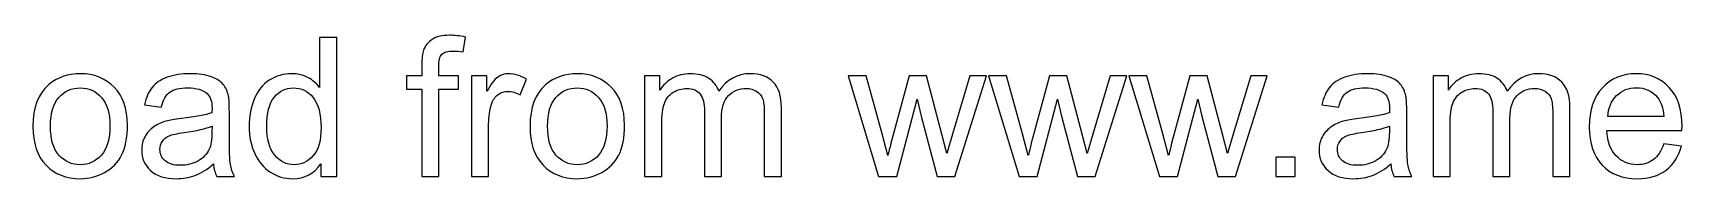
# Model space of a CAD drawing. Header units: millimetres. Extents: x -871 to 786, y -405 to 185.
# Drawn here: x 215.2 to 287, y -404.9 to -398.7 of the extents above; entities that cross this region are included whole.
import ezdxf

# ---------------------------------------------------------------- set-up
doc = ezdxf.new("R2010")
doc.units = ezdxf.units.MM
doc.header["$MEASUREMENT"] = 0
doc.layers.add('Layer 1', color=7, linetype='Continuous')

msp = doc.modelspace()

# ---------------------------------------------------------------- linework, layer by layer
at = {"layer": 'Layer 1', "color": 250}
for points, knots in [([(227.7231, -404.824), (227.7231, -404.824), (227.7231, -404.2666), (227.7231, -404.2666), (227.7231, -404.2666), (227.4452, -404.6998), (227.0359, -404.9171), (226.4955, -404.9171), (226.4955, -404.9171), (226.1455, -404.9171), (225.8238, -404.8212), (225.5317, -404.6279), (225.5317, -404.6279), (225.2382, -404.4359), (225.011, -404.1664), (224.8487, -403.8221), (224.8487, -403.8221), (224.6878, -403.4764), (224.6074, -403.0799), (224.6074, -402.6311), (224.6074, -402.6311), (224.6074, -402.1937), (224.6808, -401.7972), (224.8261, -401.4401), (224.8261, -401.4401), (224.9729, -401.0845), (225.1916, -400.8108), (225.4837, -400.6217), (225.4837, -400.6217), (225.7744, -400.4312), (226.1018, -400.3366), (226.4616, -400.3366), (226.4616, -400.3366), (226.7269, -400.3366), (226.9626, -400.3931), (227.1686, -400.5046), (227.1686, -400.5046), (227.3746, -400.6161), (227.5425, -400.7628), (227.6723, -400.942), (227.6723, -400.942), (227.6723, -400.942), (227.6723, -398.7618), (227.6723, -398.7618), (227.6723, -398.7618), (227.6723, -398.7618), (228.4174, -398.7618), (228.4174, -398.7618), (228.4174, -398.7618), (228.4174, -398.7618), (228.4174, -404.824), (228.4174, -404.824), (228.4174, -404.824), (228.4174, -404.824), (227.7231, -404.824), (227.7231, -404.824)], [0, 0, 0, 0, 0.0666667, 0.0666667, 0.0666667, 0.0666667, 0.1333333, 0.1333333, 0.1333333, 0.1333333, 0.2, 0.2, 0.2, 0.2, 0.2666667, 0.2666667, 0.2666667, 0.2666667, 0.3333333, 0.3333333, 0.3333333, 0.3333333, 0.4, 0.4, 0.4, 0.4, 0.4666667, 0.4666667, 0.4666667, 0.4666667, 0.5333333, 0.5333333, 0.5333333, 0.5333333, 0.6, 0.6, 0.6, 0.6, 0.6666667, 0.6666667, 0.6666667, 0.6666667, 0.7333333, 0.7333333, 0.7333333, 0.7333333, 0.8, 0.8, 0.8, 0.8, 0.8666667, 0.8666667, 0.8666667, 0.8666667, 1, 1, 1, 1]), ([(232.1258, -404.824), (232.1258, -404.824), (232.1258, -401.0055), (232.1258, -401.0055), (232.1258, -401.0055), (232.1258, -401.0055), (231.4654, -401.0055), (231.4654, -401.0055), (231.4654, -401.0055), (231.4654, -401.0055), (231.4654, -400.4298), (231.4654, -400.4298), (231.4654, -400.4298), (231.4654, -400.4298), (232.1258, -400.4298), (232.1258, -400.4298), (232.1258, -400.4298), (232.1258, -400.4298), (232.1258, -399.9641), (232.1258, -399.9641), (232.1258, -399.9641), (232.1258, -399.6692), (232.1512, -399.4505), (232.2034, -399.3079), (232.2034, -399.3079), (232.2754, -399.116), (232.3996, -398.9594), (232.5802, -398.8395), (232.5802, -398.8395), (232.7594, -398.7195), (233.012, -398.6602), (233.3365, -398.6602), (233.3365, -398.6602), (233.5468, -398.6602), (233.7782, -398.6856), (234.0322, -398.735), (234.0322, -398.735), (234.0322, -398.735), (233.9207, -399.387), (233.9207, -399.387), (233.9207, -399.387), (233.7655, -399.3602), (233.6202, -399.346), (233.4819, -399.346), (233.4819, -399.346), (233.2561, -399.346), (233.0967, -399.394), (233.0021, -399.49), (233.0021, -399.49), (232.909, -399.5859), (232.8624, -399.7651), (232.8624, -400.0276), (232.8624, -400.0276), (232.8624, -400.0276), (232.8624, -400.4298), (232.8624, -400.4298), (232.8624, -400.4298), (232.8624, -400.4298), (233.7175, -400.4298), (233.7175, -400.4298), (233.7175, -400.4298), (233.7175, -400.4298), (233.7175, -401.0055), (233.7175, -401.0055), (233.7175, -401.0055), (233.7175, -401.0055), (232.8709, -401.0055), (232.8709, -401.0055), (232.8709, -401.0055), (232.8709, -401.0055), (232.8709, -404.824), (232.8709, -404.824), (232.8709, -404.824), (232.8709, -404.824), (232.1258, -404.824), (232.1258, -404.824)], [0, 0, 0, 0, 0.05, 0.05, 0.05, 0.05, 0.1, 0.1, 0.1, 0.1, 0.15, 0.15, 0.15, 0.15, 0.2, 0.2, 0.2, 0.2, 0.25, 0.25, 0.25, 0.25, 0.3, 0.3, 0.3, 0.3, 0.35, 0.35, 0.35, 0.35, 0.4, 0.4, 0.4, 0.4, 0.45, 0.45, 0.45, 0.45, 0.5, 0.5, 0.5, 0.5, 0.55, 0.55, 0.55, 0.55, 0.6, 0.6, 0.6, 0.6, 0.65, 0.65, 0.65, 0.65, 0.7, 0.7, 0.7, 0.7, 0.75, 0.75, 0.75, 0.75, 0.8, 0.8, 0.8, 0.8, 0.85, 0.85, 0.85, 0.85, 0.9, 0.9, 0.9, 0.9, 1, 1, 1, 1]), ([(215.1896, -402.6269), (215.1896, -401.8155), (215.4154, -401.2144), (215.8683, -400.8235), (215.8683, -400.8235), (216.2451, -400.4989), (216.7066, -400.3366), (217.2498, -400.3366), (217.2498, -400.3366), (217.8524, -400.3366), (218.3463, -400.5342), (218.7301, -400.9293), (218.7301, -400.9293), (219.1125, -401.323), (219.3044, -401.8691), (219.3044, -402.5648), (219.3044, -402.5648), (219.3044, -403.1292), (219.2198, -403.5723), (219.0504, -403.8955), (219.0504, -403.8955), (218.8811, -404.2186), (218.6341, -404.4698), (218.3096, -404.649), (218.3096, -404.649), (217.9864, -404.8282), (217.6322, -404.9171), (217.2498, -404.9171), (217.2498, -404.9171), (216.6346, -404.9171), (216.1379, -404.721), (215.7583, -404.3273), (215.7583, -404.3273), (215.3787, -403.9336), (215.1896, -403.3663), (215.1896, -402.6269)], [0, 0, 0, 0, 0.1, 0.1, 0.1, 0.1, 0.2, 0.2, 0.2, 0.2, 0.3, 0.3, 0.3, 0.3, 0.4, 0.4, 0.4, 0.4, 0.5, 0.5, 0.5, 0.5, 0.6, 0.6, 0.6, 0.6, 0.7, 0.7, 0.7, 0.7, 0.8, 0.8, 0.8, 0.8, 1, 1, 1, 1]), ([(223.0481, -404.2737), (222.7715, -404.5093), (222.5048, -404.6744), (222.2494, -404.7718), (222.2494, -404.7718), (221.994, -404.8692), (221.7203, -404.9171), (221.4267, -404.9171), (221.4267, -404.9171), (220.9441, -404.9171), (220.573, -404.8), (220.3134, -404.5644), (220.3134, -404.5644), (220.0537, -404.3301), (219.9239, -404.0295), (219.9239, -403.6641), (219.9239, -403.6641), (219.9239, -403.4496), (219.9733, -403.2534), (220.0707, -403.0756), (220.0707, -403.0756), (220.1694, -402.8978), (220.2978, -402.7567), (220.4559, -402.6495), (220.4559, -402.6495), (220.6153, -402.5422), (220.7931, -402.4604), (220.9921, -402.4053), (220.9921, -402.4053), (221.1389, -402.3672), (221.3604, -402.3306), (221.6553, -402.2939), (221.6553, -402.2939), (222.2565, -402.2233), (222.701, -402.1372), (222.9846, -402.0385), (222.9846, -402.0385), (222.9874, -401.9369), (222.9888, -401.8719), (222.9888, -401.8451), (222.9888, -401.8451), (222.9888, -401.5432), (222.9183, -401.3301), (222.7772, -401.2059), (222.7772, -401.2059), (222.5867, -401.038), (222.303, -400.9547), (221.9277, -400.9547), (221.9277, -400.9547), (221.5763, -400.9547), (221.3167, -401.0168), (221.1502, -401.1396), (221.1502, -401.1396), (220.9822, -401.2623), (220.8595, -401.4797), (220.779, -401.7929), (220.779, -401.7929), (220.779, -401.7929), (220.0509, -401.6913), (220.0509, -401.6913), (220.0509, -401.6913), (220.1172, -401.3795), (220.2259, -401.1269), (220.3783, -400.935), (220.3783, -400.935), (220.5307, -400.7431), (220.7508, -400.5963), (221.0387, -400.4919), (221.0387, -400.4919), (221.3251, -400.3889), (221.6596, -400.3366), (222.0378, -400.3366), (222.0378, -400.3366), (222.4131, -400.3366), (222.7193, -400.3804), (222.955, -400.4693), (222.955, -400.4693), (223.1892, -400.5582), (223.3628, -400.6683), (223.4729, -400.8023), (223.4729, -400.8023), (223.5829, -400.9364), (223.6605, -401.1057), (223.7057, -401.3103), (223.7057, -401.3103), (223.7297, -401.4373), (223.7424, -401.6659), (223.7424, -401.9947), (223.7424, -401.9947), (223.7424, -401.9947), (223.7424, -402.9825), (223.7424, -402.9825), (223.7424, -402.9825), (223.7424, -403.6725), (223.7579, -404.1086), (223.7889, -404.2934), (223.7889, -404.2934), (223.8186, -404.4783), (223.8807, -404.6547), (223.971, -404.824), (223.971, -404.824), (223.971, -404.824), (223.192, -404.824), (223.192, -404.824), (223.192, -404.824), (223.1173, -404.6674), (223.0693, -404.4839), (223.0481, -404.2737)], [0, 0, 0, 0, 0.0357143, 0.0357143, 0.0357143, 0.0357143, 0.0714286, 0.0714286, 0.0714286, 0.0714286, 0.1071429, 0.1071429, 0.1071429, 0.1071429, 0.1428571, 0.1428571, 0.1428571, 0.1428571, 0.1785714, 0.1785714, 0.1785714, 0.1785714, 0.2142857, 0.2142857, 0.2142857, 0.2142857, 0.25, 0.25, 0.25, 0.25, 0.2857143, 0.2857143, 0.2857143, 0.2857143, 0.3214286, 0.3214286, 0.3214286, 0.3214286, 0.3571429, 0.3571429, 0.3571429, 0.3571429, 0.3928571, 0.3928571, 0.3928571, 0.3928571, 0.4285714, 0.4285714, 0.4285714, 0.4285714, 0.4642857, 0.4642857, 0.4642857, 0.4642857, 0.5, 0.5, 0.5, 0.5, 0.5357143, 0.5357143, 0.5357143, 0.5357143, 0.5714286, 0.5714286, 0.5714286, 0.5714286, 0.6071429, 0.6071429, 0.6071429, 0.6071429, 0.6428571, 0.6428571, 0.6428571, 0.6428571, 0.6785714, 0.6785714, 0.6785714, 0.6785714, 0.7142857, 0.7142857, 0.7142857, 0.7142857, 0.75, 0.75, 0.75, 0.75, 0.7857143, 0.7857143, 0.7857143, 0.7857143, 0.8214286, 0.8214286, 0.8214286, 0.8214286, 0.8571429, 0.8571429, 0.8571429, 0.8571429, 0.8928571, 0.8928571, 0.8928571, 0.8928571, 0.9285714, 0.9285714, 0.9285714, 0.9285714, 1, 1, 1, 1]), ([(234.2918, -404.824), (234.2918, -404.824), (234.2918, -400.4298), (234.2918, -400.4298), (234.2918, -400.4298), (234.2918, -400.4298), (234.9607, -400.4298), (234.9607, -400.4298), (234.9607, -400.4298), (234.9607, -400.4298), (234.9607, -401.1029), (234.9607, -401.1029), (234.9607, -401.1029), (235.1314, -400.791), (235.2895, -400.585), (235.4348, -400.4862), (235.4348, -400.4862), (235.5802, -400.386), (235.7396, -400.3366), (235.9132, -400.3366), (235.9132, -400.3366), (236.1644, -400.3366), (236.4198, -400.4157), (236.6794, -400.5723), (236.6794, -400.5723), (236.6794, -400.5723), (236.4142, -401.2595), (236.4142, -401.2595), (236.4142, -401.2595), (236.2335, -401.1579), (236.0529, -401.1071), (235.8723, -401.1071), (235.8723, -401.1071), (235.71, -401.1071), (235.5647, -401.1565), (235.4363, -401.2539), (235.4363, -401.2539), (235.3078, -401.3512), (235.2161, -401.4867), (235.1611, -401.6603), (235.1611, -401.6603), (235.0778, -401.9242), (235.0369, -402.2134), (235.0369, -402.5281), (235.0369, -402.5281), (235.0369, -402.5281), (235.0369, -404.824), (235.0369, -404.824), (235.0369, -404.824), (235.0369, -404.824), (234.2918, -404.824), (234.2918, -404.824)], [0, 0, 0, 0, 0.0714286, 0.0714286, 0.0714286, 0.0714286, 0.1428571, 0.1428571, 0.1428571, 0.1428571, 0.2142857, 0.2142857, 0.2142857, 0.2142857, 0.2857143, 0.2857143, 0.2857143, 0.2857143, 0.3571429, 0.3571429, 0.3571429, 0.3571429, 0.4285714, 0.4285714, 0.4285714, 0.4285714, 0.5, 0.5, 0.5, 0.5, 0.5714286, 0.5714286, 0.5714286, 0.5714286, 0.6428571, 0.6428571, 0.6428571, 0.6428571, 0.7142857, 0.7142857, 0.7142857, 0.7142857, 0.7857143, 0.7857143, 0.7857143, 0.7857143, 0.8571429, 0.8571429, 0.8571429, 0.8571429, 1, 1, 1, 1]), ([(236.8403, -402.6269), (236.8403, -401.8155), (237.0661, -401.2144), (237.519, -400.8235), (237.519, -400.8235), (237.8958, -400.4989), (238.3573, -400.3366), (238.9005, -400.3366), (238.9005, -400.3366), (239.5031, -400.3366), (239.997, -400.5342), (240.3808, -400.9293), (240.3808, -400.9293), (240.7632, -401.323), (240.9551, -401.8691), (240.9551, -402.5648), (240.9551, -402.5648), (240.9551, -403.1292), (240.8705, -403.5723), (240.7011, -403.8955), (240.7011, -403.8955), (240.5318, -404.2186), (240.2848, -404.4698), (239.9603, -404.649), (239.9603, -404.649), (239.6371, -404.8282), (239.2829, -404.9171), (238.9005, -404.9171), (238.9005, -404.9171), (238.2853, -404.9171), (237.7886, -404.721), (237.409, -404.3273), (237.409, -404.3273), (237.0294, -403.9336), (236.8403, -403.3663), (236.8403, -402.6269)], [0, 0, 0, 0, 0.1, 0.1, 0.1, 0.1, 0.2, 0.2, 0.2, 0.2, 0.3, 0.3, 0.3, 0.3, 0.4, 0.4, 0.4, 0.4, 0.5, 0.5, 0.5, 0.5, 0.6, 0.6, 0.6, 0.6, 0.7, 0.7, 0.7, 0.7, 0.8, 0.8, 0.8, 0.8, 1, 1, 1, 1]), ([(241.8286, -404.824), (241.8286, -404.824), (241.8286, -400.4298), (241.8286, -400.4298), (241.8286, -400.4298), (241.8286, -400.4298), (242.4975, -400.4298), (242.4975, -400.4298), (242.4975, -400.4298), (242.4975, -400.4298), (242.4975, -401.0507), (242.4975, -401.0507), (242.4975, -401.0507), (242.6343, -400.8362), (242.8178, -400.6626), (243.0464, -400.5328), (243.0464, -400.5328), (243.275, -400.4016), (243.5346, -400.3366), (243.8267, -400.3366), (243.8267, -400.3366), (244.1513, -400.3366), (244.418, -400.4044), (244.6254, -400.5384), (244.6254, -400.5384), (244.8329, -400.6739), (244.9796, -400.8616), (245.0643, -401.1043), (245.0643, -401.1043), (245.4142, -400.5921), (245.8672, -400.3366), (246.426, -400.3366), (246.426, -400.3366), (246.8635, -400.3366), (247.2007, -400.4566), (247.435, -400.6979), (247.435, -400.6979), (247.6706, -400.9392), (247.7892, -401.3103), (247.7892, -401.8113), (247.7892, -401.8113), (247.7892, -401.8113), (247.7892, -404.824), (247.7892, -404.824), (247.7892, -404.824), (247.7892, -404.824), (247.0441, -404.824), (247.0441, -404.824), (247.0441, -404.824), (247.0441, -404.824), (247.0441, -402.0582), (247.0441, -402.0582), (247.0441, -402.0582), (247.0441, -401.7619), (247.0187, -401.5474), (246.9707, -401.4162), (246.9707, -401.4162), (246.9227, -401.2849), (246.8352, -401.1805), (246.7068, -401.1001), (246.7068, -401.1001), (246.5798, -401.0196), (246.4303, -400.9801), (246.2595, -400.9801), (246.2595, -400.9801), (245.9491, -400.9801), (245.6922, -401.0831), (245.4876, -401.2877), (245.4876, -401.2877), (245.283, -401.4938), (245.1814, -401.8226), (245.1814, -402.2741), (245.1814, -402.2741), (245.1814, -402.2741), (245.1814, -404.824), (245.1814, -404.824), (245.1814, -404.824), (245.1814, -404.824), (244.4363, -404.824), (244.4363, -404.824), (244.4363, -404.824), (244.4363, -404.824), (244.4363, -401.9721), (244.4363, -401.9721), (244.4363, -401.9721), (244.4363, -401.6419), (244.3757, -401.3936), (244.2543, -401.2285), (244.2543, -401.2285), (244.133, -401.0634), (243.934, -400.9801), (243.6588, -400.9801), (243.6588, -400.9801), (243.45, -400.9801), (243.2567, -401.0352), (243.0789, -401.1452), (243.0789, -401.1452), (242.9011, -401.2553), (242.7726, -401.4162), (242.6922, -401.6292), (242.6922, -401.6292), (242.6132, -401.8409), (242.5737, -402.1471), (242.5737, -402.5465), (242.5737, -402.5465), (242.5737, -402.5465), (242.5737, -404.824), (242.5737, -404.824), (242.5737, -404.824), (242.5737, -404.824), (241.8286, -404.824), (241.8286, -404.824)], [0, 0, 0, 0, 0.0344828, 0.0344828, 0.0344828, 0.0344828, 0.0689655, 0.0689655, 0.0689655, 0.0689655, 0.1034483, 0.1034483, 0.1034483, 0.1034483, 0.137931, 0.137931, 0.137931, 0.137931, 0.1724138, 0.1724138, 0.1724138, 0.1724138, 0.2068966, 0.2068966, 0.2068966, 0.2068966, 0.2413793, 0.2413793, 0.2413793, 0.2413793, 0.2758621, 0.2758621, 0.2758621, 0.2758621, 0.3103448, 0.3103448, 0.3103448, 0.3103448, 0.3448276, 0.3448276, 0.3448276, 0.3448276, 0.3793103, 0.3793103, 0.3793103, 0.3793103, 0.4137931, 0.4137931, 0.4137931, 0.4137931, 0.4482759, 0.4482759, 0.4482759, 0.4482759, 0.4827586, 0.4827586, 0.4827586, 0.4827586, 0.5172414, 0.5172414, 0.5172414, 0.5172414, 0.5517241, 0.5517241, 0.5517241, 0.5517241, 0.5862069, 0.5862069, 0.5862069, 0.5862069, 0.6206897, 0.6206897, 0.6206897, 0.6206897, 0.6551724, 0.6551724, 0.6551724, 0.6551724, 0.6896552, 0.6896552, 0.6896552, 0.6896552, 0.7241379, 0.7241379, 0.7241379, 0.7241379, 0.7586207, 0.7586207, 0.7586207, 0.7586207, 0.7931034, 0.7931034, 0.7931034, 0.7931034, 0.8275862, 0.8275862, 0.8275862, 0.8275862, 0.862069, 0.862069, 0.862069, 0.862069, 0.8965517, 0.8965517, 0.8965517, 0.8965517, 0.9310345, 0.9310345, 0.9310345, 0.9310345, 1, 1, 1, 1]), ([(252.0239, -404.824), (252.0239, -404.824), (250.6961, -400.4298), (250.6961, -400.4298), (250.6961, -400.4298), (250.6961, -400.4298), (251.475, -400.4298), (251.475, -400.4298), (251.475, -400.4298), (251.475, -400.4298), (252.1763, -402.9656), (252.1763, -402.9656), (252.1763, -402.9656), (252.1763, -402.9656), (252.4247, -403.9096), (252.4247, -403.9096), (252.4247, -403.9096), (252.4346, -403.863), (252.5108, -403.5611), (252.6519, -403.0037), (252.6519, -403.0037), (252.6519, -403.0037), (253.3476, -400.4298), (253.3476, -400.4298), (253.3476, -400.4298), (253.3476, -400.4298), (254.111, -400.4298), (254.111, -400.4298), (254.111, -400.4298), (254.111, -400.4298), (254.7728, -402.9811), (254.7728, -402.9811), (254.7728, -402.9811), (254.7728, -402.9811), (254.9887, -403.8179), (254.9887, -403.8179), (254.9887, -403.8179), (254.9887, -403.8179), (255.2413, -402.9698), (255.2413, -402.9698), (255.2413, -402.9698), (255.2413, -402.9698), (256.0005, -400.4298), (256.0005, -400.4298), (256.0005, -400.4298), (256.0005, -400.4298), (256.7244, -400.4298), (256.7244, -400.4298), (256.7244, -400.4298), (256.7244, -400.4298), (255.3457, -404.824), (255.3457, -404.824), (255.3457, -404.824), (255.3457, -404.824), (254.5752, -404.824), (254.5752, -404.824), (254.5752, -404.824), (254.5752, -404.824), (253.8781, -402.1951), (253.8781, -402.1951), (253.8781, -402.1951), (253.8781, -402.1951), (253.7017, -401.443), (253.7017, -401.443), (253.7017, -401.443), (253.7017, -401.443), (252.8127, -404.824), (252.8127, -404.824), (252.8127, -404.824), (252.8127, -404.824), (252.0239, -404.824), (252.0239, -404.824)], [0, 0, 0, 0, 0.0526316, 0.0526316, 0.0526316, 0.0526316, 0.1052632, 0.1052632, 0.1052632, 0.1052632, 0.1578947, 0.1578947, 0.1578947, 0.1578947, 0.2105263, 0.2105263, 0.2105263, 0.2105263, 0.2631579, 0.2631579, 0.2631579, 0.2631579, 0.3157895, 0.3157895, 0.3157895, 0.3157895, 0.3684211, 0.3684211, 0.3684211, 0.3684211, 0.4210526, 0.4210526, 0.4210526, 0.4210526, 0.4736842, 0.4736842, 0.4736842, 0.4736842, 0.5263158, 0.5263158, 0.5263158, 0.5263158, 0.5789474, 0.5789474, 0.5789474, 0.5789474, 0.6315789, 0.6315789, 0.6315789, 0.6315789, 0.6842105, 0.6842105, 0.6842105, 0.6842105, 0.7368421, 0.7368421, 0.7368421, 0.7368421, 0.7894737, 0.7894737, 0.7894737, 0.7894737, 0.8421053, 0.8421053, 0.8421053, 0.8421053, 0.8947368, 0.8947368, 0.8947368, 0.8947368, 1, 1, 1, 1]), ([(258.1383, -404.824), (258.1383, -404.824), (256.8105, -400.4298), (256.8105, -400.4298), (256.8105, -400.4298), (256.8105, -400.4298), (257.5894, -400.4298), (257.5894, -400.4298), (257.5894, -400.4298), (257.5894, -400.4298), (258.2907, -402.9656), (258.2907, -402.9656), (258.2907, -402.9656), (258.2907, -402.9656), (258.5391, -403.9096), (258.5391, -403.9096), (258.5391, -403.9096), (258.549, -403.863), (258.6252, -403.5611), (258.7663, -403.0037), (258.7663, -403.0037), (258.7663, -403.0037), (259.462, -400.4298), (259.462, -400.4298), (259.462, -400.4298), (259.462, -400.4298), (260.2254, -400.4298), (260.2254, -400.4298), (260.2254, -400.4298), (260.2254, -400.4298), (260.8872, -402.9811), (260.8872, -402.9811), (260.8872, -402.9811), (260.8872, -402.9811), (261.1031, -403.8179), (261.1031, -403.8179), (261.1031, -403.8179), (261.1031, -403.8179), (261.3557, -402.9698), (261.3557, -402.9698), (261.3557, -402.9698), (261.3557, -402.9698), (262.1149, -400.4298), (262.1149, -400.4298), (262.1149, -400.4298), (262.1149, -400.4298), (262.8388, -400.4298), (262.8388, -400.4298), (262.8388, -400.4298), (262.8388, -400.4298), (261.4601, -404.824), (261.4601, -404.824), (261.4601, -404.824), (261.4601, -404.824), (260.6896, -404.824), (260.6896, -404.824), (260.6896, -404.824), (260.6896, -404.824), (259.9925, -402.1951), (259.9925, -402.1951), (259.9925, -402.1951), (259.9925, -402.1951), (259.8161, -401.443), (259.8161, -401.443), (259.8161, -401.443), (259.8161, -401.443), (258.9271, -404.824), (258.9271, -404.824), (258.9271, -404.824), (258.9271, -404.824), (258.1383, -404.824), (258.1383, -404.824)], [0, 0, 0, 0, 0.0526316, 0.0526316, 0.0526316, 0.0526316, 0.1052632, 0.1052632, 0.1052632, 0.1052632, 0.1578947, 0.1578947, 0.1578947, 0.1578947, 0.2105263, 0.2105263, 0.2105263, 0.2105263, 0.2631579, 0.2631579, 0.2631579, 0.2631579, 0.3157895, 0.3157895, 0.3157895, 0.3157895, 0.3684211, 0.3684211, 0.3684211, 0.3684211, 0.4210526, 0.4210526, 0.4210526, 0.4210526, 0.4736842, 0.4736842, 0.4736842, 0.4736842, 0.5263158, 0.5263158, 0.5263158, 0.5263158, 0.5789474, 0.5789474, 0.5789474, 0.5789474, 0.6315789, 0.6315789, 0.6315789, 0.6315789, 0.6842105, 0.6842105, 0.6842105, 0.6842105, 0.7368421, 0.7368421, 0.7368421, 0.7368421, 0.7894737, 0.7894737, 0.7894737, 0.7894737, 0.8421053, 0.8421053, 0.8421053, 0.8421053, 0.8947368, 0.8947368, 0.8947368, 0.8947368, 1, 1, 1, 1]), ([(264.2527, -404.824), (264.2527, -404.824), (262.9249, -400.4298), (262.9249, -400.4298), (262.9249, -400.4298), (262.9249, -400.4298), (263.7038, -400.4298), (263.7038, -400.4298), (263.7038, -400.4298), (263.7038, -400.4298), (264.4051, -402.9656), (264.4051, -402.9656), (264.4051, -402.9656), (264.4051, -402.9656), (264.6535, -403.9096), (264.6535, -403.9096), (264.6535, -403.9096), (264.6634, -403.863), (264.7396, -403.5611), (264.8807, -403.0037), (264.8807, -403.0037), (264.8807, -403.0037), (265.5764, -400.4298), (265.5764, -400.4298), (265.5764, -400.4298), (265.5764, -400.4298), (266.3398, -400.4298), (266.3398, -400.4298), (266.3398, -400.4298), (266.3398, -400.4298), (267.0016, -402.9811), (267.0016, -402.9811), (267.0016, -402.9811), (267.0016, -402.9811), (267.2175, -403.8179), (267.2175, -403.8179), (267.2175, -403.8179), (267.2175, -403.8179), (267.4701, -402.9698), (267.4701, -402.9698), (267.4701, -402.9698), (267.4701, -402.9698), (268.2293, -400.4298), (268.2293, -400.4298), (268.2293, -400.4298), (268.2293, -400.4298), (268.9532, -400.4298), (268.9532, -400.4298), (268.9532, -400.4298), (268.9532, -400.4298), (267.5745, -404.824), (267.5745, -404.824), (267.5745, -404.824), (267.5745, -404.824), (266.804, -404.824), (266.804, -404.824), (266.804, -404.824), (266.804, -404.824), (266.1069, -402.1951), (266.1069, -402.1951), (266.1069, -402.1951), (266.1069, -402.1951), (265.9305, -401.443), (265.9305, -401.443), (265.9305, -401.443), (265.9305, -401.443), (265.0415, -404.824), (265.0415, -404.824), (265.0415, -404.824), (265.0415, -404.824), (264.2527, -404.824), (264.2527, -404.824)], [0, 0, 0, 0, 0.0526316, 0.0526316, 0.0526316, 0.0526316, 0.1052632, 0.1052632, 0.1052632, 0.1052632, 0.1578947, 0.1578947, 0.1578947, 0.1578947, 0.2105263, 0.2105263, 0.2105263, 0.2105263, 0.2631579, 0.2631579, 0.2631579, 0.2631579, 0.3157895, 0.3157895, 0.3157895, 0.3157895, 0.3684211, 0.3684211, 0.3684211, 0.3684211, 0.4210526, 0.4210526, 0.4210526, 0.4210526, 0.4736842, 0.4736842, 0.4736842, 0.4736842, 0.5263158, 0.5263158, 0.5263158, 0.5263158, 0.5789474, 0.5789474, 0.5789474, 0.5789474, 0.6315789, 0.6315789, 0.6315789, 0.6315789, 0.6842105, 0.6842105, 0.6842105, 0.6842105, 0.7368421, 0.7368421, 0.7368421, 0.7368421, 0.7894737, 0.7894737, 0.7894737, 0.7894737, 0.8421053, 0.8421053, 0.8421053, 0.8421053, 0.8947368, 0.8947368, 0.8947368, 0.8947368, 1, 1, 1, 1]), ([(274.3323, -404.2737), (274.0557, -404.5093), (273.789, -404.6744), (273.5336, -404.7718), (273.5336, -404.7718), (273.2782, -404.8692), (273.0045, -404.9171), (272.7109, -404.9171), (272.7109, -404.9171), (272.2283, -404.9171), (271.8572, -404.8), (271.5976, -404.5644), (271.5976, -404.5644), (271.3379, -404.3301), (271.2081, -404.0295), (271.2081, -403.6641), (271.2081, -403.6641), (271.2081, -403.4496), (271.2575, -403.2534), (271.3549, -403.0756), (271.3549, -403.0756), (271.4536, -402.8978), (271.582, -402.7567), (271.7401, -402.6495), (271.7401, -402.6495), (271.8995, -402.5422), (272.0773, -402.4604), (272.2763, -402.4053), (272.2763, -402.4053), (272.4231, -402.3672), (272.6446, -402.3306), (272.9395, -402.2939), (272.9395, -402.2939), (273.5407, -402.2233), (273.9852, -402.1372), (274.2688, -402.0385), (274.2688, -402.0385), (274.2716, -401.9369), (274.273, -401.8719), (274.273, -401.8451), (274.273, -401.8451), (274.273, -401.5432), (274.2025, -401.3301), (274.0614, -401.2059), (274.0614, -401.2059), (273.8709, -401.038), (273.5872, -400.9547), (273.2119, -400.9547), (273.2119, -400.9547), (272.8605, -400.9547), (272.6009, -401.0168), (272.4344, -401.1396), (272.4344, -401.1396), (272.2664, -401.2623), (272.1437, -401.4797), (272.0632, -401.7929), (272.0632, -401.7929), (272.0632, -401.7929), (271.3351, -401.6913), (271.3351, -401.6913), (271.3351, -401.6913), (271.4014, -401.3795), (271.5101, -401.1269), (271.6625, -400.935), (271.6625, -400.935), (271.8149, -400.7431), (272.035, -400.5963), (272.3229, -400.4919), (272.3229, -400.4919), (272.6093, -400.3889), (272.9438, -400.3366), (273.322, -400.3366), (273.322, -400.3366), (273.6973, -400.3366), (274.0035, -400.3804), (274.2392, -400.4693), (274.2392, -400.4693), (274.4734, -400.5582), (274.647, -400.6683), (274.7571, -400.8023), (274.7571, -400.8023), (274.8671, -400.9364), (274.9447, -401.1057), (274.9899, -401.3103), (274.9899, -401.3103), (275.0139, -401.4373), (275.0266, -401.6659), (275.0266, -401.9947), (275.0266, -401.9947), (275.0266, -401.9947), (275.0266, -402.9825), (275.0266, -402.9825), (275.0266, -402.9825), (275.0266, -403.6725), (275.0421, -404.1086), (275.0731, -404.2934), (275.0731, -404.2934), (275.1028, -404.4783), (275.1649, -404.6547), (275.2552, -404.824), (275.2552, -404.824), (275.2552, -404.824), (274.4762, -404.824), (274.4762, -404.824), (274.4762, -404.824), (274.4015, -404.6674), (274.3535, -404.4839), (274.3323, -404.2737)], [0, 0, 0, 0, 0.0357143, 0.0357143, 0.0357143, 0.0357143, 0.0714286, 0.0714286, 0.0714286, 0.0714286, 0.1071429, 0.1071429, 0.1071429, 0.1071429, 0.1428571, 0.1428571, 0.1428571, 0.1428571, 0.1785714, 0.1785714, 0.1785714, 0.1785714, 0.2142857, 0.2142857, 0.2142857, 0.2142857, 0.25, 0.25, 0.25, 0.25, 0.2857143, 0.2857143, 0.2857143, 0.2857143, 0.3214286, 0.3214286, 0.3214286, 0.3214286, 0.3571429, 0.3571429, 0.3571429, 0.3571429, 0.3928571, 0.3928571, 0.3928571, 0.3928571, 0.4285714, 0.4285714, 0.4285714, 0.4285714, 0.4642857, 0.4642857, 0.4642857, 0.4642857, 0.5, 0.5, 0.5, 0.5, 0.5357143, 0.5357143, 0.5357143, 0.5357143, 0.5714286, 0.5714286, 0.5714286, 0.5714286, 0.6071429, 0.6071429, 0.6071429, 0.6071429, 0.6428571, 0.6428571, 0.6428571, 0.6428571, 0.6785714, 0.6785714, 0.6785714, 0.6785714, 0.7142857, 0.7142857, 0.7142857, 0.7142857, 0.75, 0.75, 0.75, 0.75, 0.7857143, 0.7857143, 0.7857143, 0.7857143, 0.8214286, 0.8214286, 0.8214286, 0.8214286, 0.8571429, 0.8571429, 0.8571429, 0.8571429, 0.8928571, 0.8928571, 0.8928571, 0.8928571, 0.9285714, 0.9285714, 0.9285714, 0.9285714, 1, 1, 1, 1]), ([(276.171, -404.824), (276.171, -404.824), (276.171, -400.4298), (276.171, -400.4298), (276.171, -400.4298), (276.171, -400.4298), (276.8399, -400.4298), (276.8399, -400.4298), (276.8399, -400.4298), (276.8399, -400.4298), (276.8399, -401.0507), (276.8399, -401.0507), (276.8399, -401.0507), (276.9767, -400.8362), (277.1602, -400.6626), (277.3888, -400.5328), (277.3888, -400.5328), (277.6174, -400.4016), (277.877, -400.3366), (278.1691, -400.3366), (278.1691, -400.3366), (278.4937, -400.3366), (278.7604, -400.4044), (278.9678, -400.5384), (278.9678, -400.5384), (279.1753, -400.6739), (279.322, -400.8616), (279.4067, -401.1043), (279.4067, -401.1043), (279.7566, -400.5921), (280.2096, -400.3366), (280.7684, -400.3366), (280.7684, -400.3366), (281.2059, -400.3366), (281.5431, -400.4566), (281.7774, -400.6979), (281.7774, -400.6979), (282.013, -400.9392), (282.1316, -401.3103), (282.1316, -401.8113), (282.1316, -401.8113), (282.1316, -401.8113), (282.1316, -404.824), (282.1316, -404.824), (282.1316, -404.824), (282.1316, -404.824), (281.3865, -404.824), (281.3865, -404.824), (281.3865, -404.824), (281.3865, -404.824), (281.3865, -402.0582), (281.3865, -402.0582), (281.3865, -402.0582), (281.3865, -401.7619), (281.3611, -401.5474), (281.3131, -401.4162), (281.3131, -401.4162), (281.2651, -401.2849), (281.1776, -401.1805), (281.0492, -401.1001), (281.0492, -401.1001), (280.9222, -401.0196), (280.7727, -400.9801), (280.6019, -400.9801), (280.6019, -400.9801), (280.2915, -400.9801), (280.0346, -401.0831), (279.83, -401.2877), (279.83, -401.2877), (279.6254, -401.4938), (279.5238, -401.8226), (279.5238, -402.2741), (279.5238, -402.2741), (279.5238, -402.2741), (279.5238, -404.824), (279.5238, -404.824), (279.5238, -404.824), (279.5238, -404.824), (278.7787, -404.824), (278.7787, -404.824), (278.7787, -404.824), (278.7787, -404.824), (278.7787, -401.9721), (278.7787, -401.9721), (278.7787, -401.9721), (278.7787, -401.6419), (278.7181, -401.3936), (278.5967, -401.2285), (278.5967, -401.2285), (278.4754, -401.0634), (278.2764, -400.9801), (278.0012, -400.9801), (278.0012, -400.9801), (277.7924, -400.9801), (277.5991, -401.0352), (277.4213, -401.1452), (277.4213, -401.1452), (277.2435, -401.2553), (277.115, -401.4162), (277.0346, -401.6292), (277.0346, -401.6292), (276.9556, -401.8409), (276.9161, -402.1471), (276.9161, -402.5465), (276.9161, -402.5465), (276.9161, -402.5465), (276.9161, -404.824), (276.9161, -404.824), (276.9161, -404.824), (276.9161, -404.824), (276.171, -404.824), (276.171, -404.824)], [0, 0, 0, 0, 0.0344828, 0.0344828, 0.0344828, 0.0344828, 0.0689655, 0.0689655, 0.0689655, 0.0689655, 0.1034483, 0.1034483, 0.1034483, 0.1034483, 0.137931, 0.137931, 0.137931, 0.137931, 0.1724138, 0.1724138, 0.1724138, 0.1724138, 0.2068966, 0.2068966, 0.2068966, 0.2068966, 0.2413793, 0.2413793, 0.2413793, 0.2413793, 0.2758621, 0.2758621, 0.2758621, 0.2758621, 0.3103448, 0.3103448, 0.3103448, 0.3103448, 0.3448276, 0.3448276, 0.3448276, 0.3448276, 0.3793103, 0.3793103, 0.3793103, 0.3793103, 0.4137931, 0.4137931, 0.4137931, 0.4137931, 0.4482759, 0.4482759, 0.4482759, 0.4482759, 0.4827586, 0.4827586, 0.4827586, 0.4827586, 0.5172414, 0.5172414, 0.5172414, 0.5172414, 0.5517241, 0.5517241, 0.5517241, 0.5517241, 0.5862069, 0.5862069, 0.5862069, 0.5862069, 0.6206897, 0.6206897, 0.6206897, 0.6206897, 0.6551724, 0.6551724, 0.6551724, 0.6551724, 0.6896552, 0.6896552, 0.6896552, 0.6896552, 0.7241379, 0.7241379, 0.7241379, 0.7241379, 0.7586207, 0.7586207, 0.7586207, 0.7586207, 0.7931034, 0.7931034, 0.7931034, 0.7931034, 0.8275862, 0.8275862, 0.8275862, 0.8275862, 0.862069, 0.862069, 0.862069, 0.862069, 0.8965517, 0.8965517, 0.8965517, 0.8965517, 0.9310345, 0.9310345, 0.9310345, 0.9310345, 1, 1, 1, 1]), ([(286.221, -403.4016), (286.221, -403.4016), (286.9915, -403.5032), (286.9915, -403.5032), (286.9915, -403.5032), (286.8715, -403.9505), (286.6472, -404.2991), (286.3198, -404.546), (286.3198, -404.546), (285.9924, -404.793), (285.5747, -404.9171), (285.0653, -404.9171), (285.0653, -404.9171), (284.4247, -404.9171), (283.9167, -404.7196), (283.5413, -404.3245), (283.5413, -404.3245), (283.1659, -403.9308), (282.9783, -403.3762), (282.9783, -402.6636), (282.9783, -402.6636), (282.9783, -401.927), (283.1674, -401.3541), (283.5469, -400.9477), (283.5469, -400.9477), (283.9265, -400.5398), (284.419, -400.3366), (285.0244, -400.3366), (285.0244, -400.3366), (285.61, -400.3366), (286.0884, -400.5356), (286.4595, -400.935), (286.4595, -400.935), (286.8306, -401.3343), (287.0169, -401.8959), (287.0169, -402.6198), (287.0169, -402.6198), (287.0169, -402.6636), (287.0155, -402.7299), (287.0127, -402.8174), (287.0127, -402.8174), (287.0127, -402.8174), (283.7403, -402.8174), (283.7403, -402.8174), (283.7403, -402.8174), (283.7685, -403.2986), (283.904, -403.6683), (284.1495, -403.9237), (284.1495, -403.9237), (284.3936, -404.1791), (284.6998, -404.3075), (285.0653, -404.3075), (285.0653, -404.3075), (285.3377, -404.3075), (285.5705, -404.2356), (285.7624, -404.0916), (285.7624, -404.0916), (285.9557, -403.9477), (286.1081, -403.7177), (286.221, -403.4016)], [0, 0, 0, 0, 0.0625, 0.0625, 0.0625, 0.0625, 0.125, 0.125, 0.125, 0.125, 0.1875, 0.1875, 0.1875, 0.1875, 0.25, 0.25, 0.25, 0.25, 0.3125, 0.3125, 0.3125, 0.3125, 0.375, 0.375, 0.375, 0.375, 0.4375, 0.4375, 0.4375, 0.4375, 0.5, 0.5, 0.5, 0.5, 0.5625, 0.5625, 0.5625, 0.5625, 0.625, 0.625, 0.625, 0.625, 0.6875, 0.6875, 0.6875, 0.6875, 0.75, 0.75, 0.75, 0.75, 0.8125, 0.8125, 0.8125, 0.8125, 0.875, 0.875, 0.875, 0.875, 1, 1, 1, 1]), ([(215.9516, -402.6283), (215.9516, -403.1899), (216.0744, -403.6104), (216.3199, -403.8884), (216.3199, -403.8884), (216.5669, -404.1678), (216.8759, -404.3075), (217.2498, -404.3075), (217.2498, -404.3075), (217.6195, -404.3075), (217.9272, -404.1678), (218.1741, -403.887), (218.1741, -403.887), (218.4196, -403.6062), (218.5424, -403.1786), (218.5424, -402.6043), (218.5424, -402.6043), (218.5424, -402.0624), (218.4182, -401.6518), (218.1713, -401.3738), (218.1713, -401.3738), (217.9243, -401.0944), (217.6167, -400.9547), (217.2498, -400.9547), (217.2498, -400.9547), (216.8759, -400.9547), (216.5669, -401.093), (216.3199, -401.371), (216.3199, -401.371), (216.0744, -401.649), (215.9516, -402.0681), (215.9516, -402.6283)], [0, 0, 0, 0, 0.1111111, 0.1111111, 0.1111111, 0.1111111, 0.2222222, 0.2222222, 0.2222222, 0.2222222, 0.3333333, 0.3333333, 0.3333333, 0.3333333, 0.4444444, 0.4444444, 0.4444444, 0.4444444, 0.5555556, 0.5555556, 0.5555556, 0.5555556, 0.6666667, 0.6666667, 0.6666667, 0.6666667, 0.7777778, 0.7777778, 0.7777778, 0.7777778, 1, 1, 1, 1]), ([(225.3694, -402.6325), (225.3694, -403.1942), (225.4879, -403.6133), (225.7264, -403.8913), (225.7264, -403.8913), (225.9635, -404.1692), (226.2443, -404.3075), (226.5674, -404.3075), (226.5674, -404.3075), (226.8934, -404.3075), (227.17, -404.1749), (227.3986, -403.9096), (227.3986, -403.9096), (227.6258, -403.6443), (227.7401, -403.2393), (227.7401, -402.6946), (227.7401, -402.6946), (227.7401, -402.0963), (227.6244, -401.656), (227.3915, -401.3752), (227.3915, -401.3752), (227.1601, -401.0944), (226.8737, -400.9547), (226.5336, -400.9547), (226.5336, -400.9547), (226.202, -400.9547), (225.9254, -401.0888), (225.7024, -401.3583), (225.7024, -401.3583), (225.4809, -401.6278), (225.3694, -402.0526), (225.3694, -402.6325)], [0, 0, 0, 0, 0.1111111, 0.1111111, 0.1111111, 0.1111111, 0.2222222, 0.2222222, 0.2222222, 0.2222222, 0.3333333, 0.3333333, 0.3333333, 0.3333333, 0.4444444, 0.4444444, 0.4444444, 0.4444444, 0.5555556, 0.5555556, 0.5555556, 0.5555556, 0.6666667, 0.6666667, 0.6666667, 0.6666667, 0.7777778, 0.7777778, 0.7777778, 0.7777778, 1, 1, 1, 1]), ([(237.6023, -402.6283), (237.6023, -403.1899), (237.7251, -403.6104), (237.9706, -403.8884), (237.9706, -403.8884), (238.2176, -404.1678), (238.5266, -404.3075), (238.9005, -404.3075), (238.9005, -404.3075), (239.2702, -404.3075), (239.5779, -404.1678), (239.8248, -403.887), (239.8248, -403.887), (240.0703, -403.6062), (240.1931, -403.1786), (240.1931, -402.6043), (240.1931, -402.6043), (240.1931, -402.0624), (240.0689, -401.6518), (239.822, -401.3738), (239.822, -401.3738), (239.575, -401.0944), (239.2674, -400.9547), (238.9005, -400.9547), (238.9005, -400.9547), (238.5266, -400.9547), (238.2176, -401.093), (237.9706, -401.371), (237.9706, -401.371), (237.7251, -401.649), (237.6023, -402.0681), (237.6023, -402.6283)], [0, 0, 0, 0, 0.1111111, 0.1111111, 0.1111111, 0.1111111, 0.2222222, 0.2222222, 0.2222222, 0.2222222, 0.3333333, 0.3333333, 0.3333333, 0.3333333, 0.4444444, 0.4444444, 0.4444444, 0.4444444, 0.5555556, 0.5555556, 0.5555556, 0.5555556, 0.6666667, 0.6666667, 0.6666667, 0.6666667, 0.7777778, 0.7777778, 0.7777778, 0.7777778, 1, 1, 1, 1]), ([(283.7826, -402.2078), (283.7826, -402.2078), (286.2295, -402.2078), (286.2295, -402.2078), (286.2295, -402.2078), (286.197, -401.8381), (286.1025, -401.5615), (285.9487, -401.3766), (285.9487, -401.3766), (285.713, -401.0902), (285.4054, -400.9463), (285.0286, -400.9463), (285.0286, -400.9463), (284.6871, -400.9463), (284.4007, -401.0606), (284.1678, -401.2892), (284.1678, -401.2892), (283.9364, -401.5178), (283.808, -401.824), (283.7826, -402.2078)], [0, 0, 0, 0, 0.1666667, 0.1666667, 0.1666667, 0.1666667, 0.3333333, 0.3333333, 0.3333333, 0.3333333, 0.5, 0.5, 0.5, 0.5, 0.6666667, 0.6666667, 0.6666667, 0.6666667, 1, 1, 1, 1]), ([(222.9888, -402.6227), (222.7179, -402.7327), (222.3115, -402.8259), (221.7696, -402.9021), (221.7696, -402.9021), (221.462, -402.9458), (221.2447, -402.9952), (221.1177, -403.0502), (221.1177, -403.0502), (220.9907, -403.1053), (220.8933, -403.1857), (220.8242, -403.2901), (220.8242, -403.2901), (220.755, -403.3959), (220.7198, -403.5131), (220.7198, -403.6429), (220.7198, -403.6429), (220.7198, -403.839), (220.7946, -404.0041), (220.9455, -404.1354), (220.9455, -404.1354), (221.0965, -404.2666), (221.3167, -404.3329), (221.606, -404.3329), (221.606, -404.3329), (221.8924, -404.3329), (222.1478, -404.2708), (222.3722, -404.1453), (222.3722, -404.1453), (222.5951, -404.0211), (222.7602, -403.8503), (222.8647, -403.6344), (222.8647, -403.6344), (222.9451, -403.4665), (222.9846, -403.2196), (222.9846, -402.8936), (222.9846, -402.8936), (222.9846, -402.8936), (222.9888, -402.6227), (222.9888, -402.6227)], [0, 0, 0, 0, 0.0909091, 0.0909091, 0.0909091, 0.0909091, 0.1818182, 0.1818182, 0.1818182, 0.1818182, 0.2727273, 0.2727273, 0.2727273, 0.2727273, 0.3636364, 0.3636364, 0.3636364, 0.3636364, 0.4545455, 0.4545455, 0.4545455, 0.4545455, 0.5454545, 0.5454545, 0.5454545, 0.5454545, 0.6363636, 0.6363636, 0.6363636, 0.6363636, 0.7272727, 0.7272727, 0.7272727, 0.7272727, 0.8181818, 0.8181818, 0.8181818, 0.8181818, 1, 1, 1, 1]), ([(274.273, -402.6227), (274.0021, -402.7327), (273.5957, -402.8259), (273.0538, -402.9021), (273.0538, -402.9021), (272.7462, -402.9458), (272.5289, -402.9952), (272.4019, -403.0502), (272.4019, -403.0502), (272.2749, -403.1053), (272.1775, -403.1857), (272.1084, -403.2901), (272.1084, -403.2901), (272.0392, -403.3959), (272.004, -403.5131), (272.004, -403.6429), (272.004, -403.6429), (272.004, -403.839), (272.0788, -404.0041), (272.2297, -404.1354), (272.2297, -404.1354), (272.3807, -404.2666), (272.6009, -404.3329), (272.8902, -404.3329), (272.8902, -404.3329), (273.1766, -404.3329), (273.432, -404.2708), (273.6564, -404.1453), (273.6564, -404.1453), (273.8793, -404.0211), (274.0444, -403.8503), (274.1489, -403.6344), (274.1489, -403.6344), (274.2293, -403.4665), (274.2688, -403.2196), (274.2688, -402.8936), (274.2688, -402.8936), (274.2688, -402.8936), (274.273, -402.6227), (274.273, -402.6227)], [0, 0, 0, 0, 0.0909091, 0.0909091, 0.0909091, 0.0909091, 0.1818182, 0.1818182, 0.1818182, 0.1818182, 0.2727273, 0.2727273, 0.2727273, 0.2727273, 0.3636364, 0.3636364, 0.3636364, 0.3636364, 0.4545455, 0.4545455, 0.4545455, 0.4545455, 0.5454545, 0.5454545, 0.5454545, 0.5454545, 0.6363636, 0.6363636, 0.6363636, 0.6363636, 0.7272727, 0.7272727, 0.7272727, 0.7272727, 0.8181818, 0.8181818, 0.8181818, 0.8181818, 1, 1, 1, 1]), ([(269.3215, -404.824), (269.3215, -404.824), (269.3215, -403.9773), (269.3215, -403.9773), (269.3215, -403.9773), (269.3215, -403.9773), (270.1681, -403.9773), (270.1681, -403.9773), (270.1681, -403.9773), (270.1681, -403.9773), (270.1681, -404.824), (270.1681, -404.824), (270.1681, -404.824), (270.1681, -404.824), (269.3215, -404.824), (269.3215, -404.824)], [0, 0, 0, 0, 0.2, 0.2, 0.2, 0.2, 0.4, 0.4, 0.4, 0.4, 0.6, 0.6, 0.6, 0.6, 1, 1, 1, 1])]:
    msp.add_open_spline(points, degree=3, knots=knots, dxfattribs=at)

doc.saveas('drawing.dxf')
